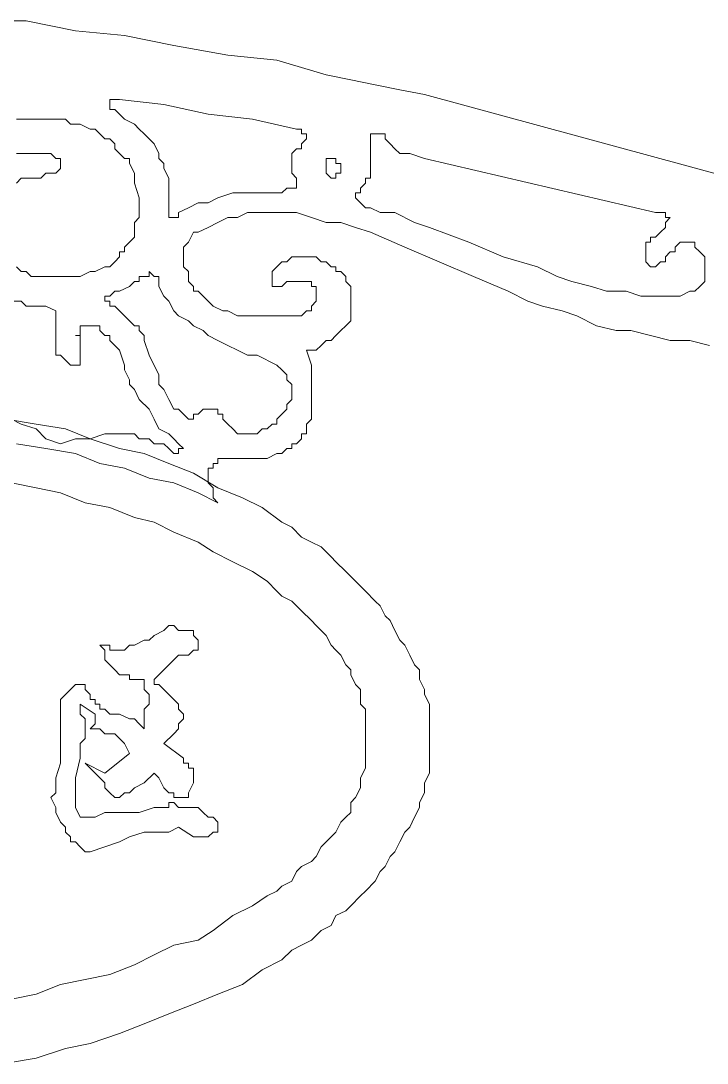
# Model space of a CAD drawing. Extents: x -66030 to 95157, y -13132 to 45879.
# Drawn here: x -1031 to -486, y 8420 to 9248 of the extents above; entities that cross this region are included whole.
import ezdxf

# ---------------------------------------------------------------- set-up
doc = ezdxf.new("R2010")
doc.units = 0
doc.header["$LTSCALE"] = 100
doc.header["$MEASUREMENT"] = 0
doc.layers.get('0').update_dxf_attribs({"linetype": 'CONTINUOUS'})

msp = doc.modelspace()

# ---------------------------------------------------------------- linework, layer by layer
at = {"lineweight": 0}
for points in [[(-1050.38, 9248.5), (-1026.95, 9248.5), (-987.89, 9240.69), (-948.83, 9236.78), (-909.77, 9228.97), (-866.8, 9221.16), (-827.74, 9217.25), (-788.68, 9205.53), (-769.16, 9201.63), (-749.63, 9197.72), (-730.1, 9193.81), (-710.57, 9189.91), (-351.22, 9092.26)], [(-1034.76, 9170.38), (-1026.95, 9170.38), (-1019.14, 9170.38), (-1015.23, 9170.38), (-1007.42, 9170.38), (-1003.51, 9170.38), (-995.7, 9170.38), (-991.8, 9166.47), (-987.89, 9166.47), (-983.98, 9166.47), (-976.17, 9162.57), (-972.27, 9162.57), (-968.36, 9158.66), (-964.45, 9154.75), (-960.55, 9154.75), (-956.64, 9150.85), (-956.64, 9146.94), (-952.74, 9143.04), (-948.83, 9139.13), (-944.92, 9139.13), (-944.92, 9135.22), (-941.02, 9127.41), (-941.02, 9119.6), (-937.11, 9107.88), (-937.11, 9100.07), (-937.11, 9096.16), (-937.11, 9092.26), (-941.02, 9088.35), (-941.02, 9084.45), (-941.02, 9080.54), (-941.02, 9076.63), (-944.92, 9072.73), (-944.92, 9072.73), (-948.83, 9068.82), (-948.83, 9064.92), (-952.74, 9064.92), (-952.74, 9061.01), (-956.64, 9057.1), (-956.64, 9057.1), (-960.55, 9053.2), (-964.45, 9053.2), (-972.27, 9049.29), (-976.17, 9049.29), (-983.98, 9045.39), (-991.8, 9045.39), (-1003.51, 9045.39), (-1007.42, 9045.39), (-1011.33, 9045.39), (-1019.14, 9045.39), (-1023.04, 9045.39), (-1026.95, 9049.29), (-1030.85, 9049.29), (-1034.76, 9053.2)], [(-1034.76, 9119.6), (-1030.85, 9123.51), (-1026.95, 9123.51), (-1023.04, 9123.51), (-1015.23, 9123.51), (-1011.33, 9127.41), (-1007.42, 9127.41), (-1003.51, 9127.41), (-999.61, 9131.32), (-999.61, 9131.32), (-999.61, 9131.32), (-999.61, 9135.22), (-999.61, 9135.22), (-999.61, 9135.22), (-999.61, 9139.13), (-1003.51, 9139.13), (-1007.42, 9143.04), (-1007.42, 9143.04), (-1011.33, 9143.04), (-1015.23, 9143.04), (-1019.14, 9143.04), (-1023.04, 9143.04), (-1030.85, 9143.04), (-1034.76, 9143.04)], [(-484.02, 8990.7), (-499.64, 8994.61), (-515.27, 8994.61), (-530.89, 8998.52), (-546.51, 9002.42), (-558.23, 9002.42), (-573.86, 9006.33), (-589.48, 9014.14), (-601.2, 9018.04), (-616.82, 9021.95), (-628.54, 9025.86), (-644.16, 9033.67), (-671.51, 9045.39), (-698.85, 9057.1), (-726.19, 9068.82), (-753.53, 9080.54), (-765.25, 9084.45), (-776.97, 9088.35), (-788.68, 9088.35), (-800.4, 9092.26), (-812.12, 9096.16), (-823.84, 9096.16), (-831.65, 9096.16), (-843.37, 9096.16), (-851.18, 9096.16), (-858.99, 9092.26), (-866.8, 9092.26), (-874.62, 9088.35), (-882.43, 9084.45), (-890.24, 9080.54), (-894.15, 9080.54), (-898.05, 9072.73), (-901.96, 9068.82), (-901.96, 9064.92), (-901.96, 9061.01), (-901.96, 9057.1), (-901.96, 9053.2), (-901.96, 9053.2), (-898.05, 9049.29), (-898.05, 9045.39), (-898.05, 9041.48), (-894.15, 9037.57), (-894.15, 9037.57), (-894.15, 9033.67), (-890.24, 9033.67), (-886.33, 9029.76), (-886.33, 9029.76), (-882.43, 9025.86), (-878.52, 9021.95), (-870.71, 9018.04), (-866.8, 9018.04), (-858.99, 9014.14), (-851.18, 9014.14), (-843.37, 9014.14), (-839.46, 9014.14), (-831.65, 9014.14), (-827.74, 9014.14), (-823.84, 9014.14), (-819.93, 9014.14), (-816.03, 9014.14), (-812.12, 9014.14), (-808.21, 9014.14), (-804.31, 9018.04), (-804.31, 9018.04), (-800.4, 9018.04), (-800.4, 9021.95), (-800.4, 9021.95), (-796.5, 9025.86), (-796.5, 9025.86), (-796.5, 9025.86), (-796.5, 9029.76), (-796.5, 9029.76), (-796.5, 9033.67), (-796.5, 9033.67), (-796.5, 9033.67), (-796.5, 9037.57), (-800.4, 9037.57), (-800.4, 9037.57), (-800.4, 9041.48), (-804.31, 9041.48), (-804.31, 9041.48), (-808.21, 9041.48), (-808.21, 9041.48), (-812.12, 9041.48), (-816.03, 9041.48), (-819.93, 9041.48), (-819.93, 9041.48), (-823.84, 9037.57), (-827.74, 9037.57), (-827.74, 9037.57), (-831.65, 9037.57), (-831.65, 9037.57), (-831.65, 9037.57), (-831.65, 9041.48), (-831.65, 9041.48), (-831.65, 9041.48), (-831.65, 9045.39), (-831.65, 9045.39), (-831.65, 9049.29), (-831.65, 9049.29), (-827.74, 9053.2), (-827.74, 9053.2), (-827.74, 9053.2), (-823.84, 9057.1), (-819.93, 9057.1), (-816.03, 9061.01), (-812.12, 9061.01), (-808.21, 9061.01), (-804.31, 9061.01), (-800.4, 9061.01), (-796.5, 9061.01), (-792.59, 9057.1), (-788.68, 9057.1), (-784.78, 9053.2), (-780.87, 9053.2), (-780.87, 9049.29), (-776.97, 9049.29), (-773.06, 9045.39), (-773.06, 9041.48), (-769.16, 9037.57), (-769.16, 9033.67), (-769.16, 9029.76), (-769.16, 9025.86), (-769.16, 9021.95), (-769.16, 9018.04), (-769.16, 9018.04), (-769.16, 9014.14), (-769.16, 9010.23), (-773.06, 9006.33), (-776.97, 9002.42), (-780.87, 8998.52), (-784.78, 8994.61), (-788.68, 8994.61), (-792.59, 8990.7), (-796.5, 8986.8), (-804.31, 8986.8), (-800.4, 8975.08), (-800.4, 8963.36), (-800.4, 8955.55), (-800.4, 8943.83), (-800.4, 8939.93), (-800.4, 8936.02), (-800.4, 8932.11), (-800.4, 8932.11), (-804.31, 8928.21), (-804.31, 8924.3), (-804.31, 8920.4), (-808.21, 8920.4), (-808.21, 8916.49), (-808.21, 8916.49), (-812.12, 8912.58), (-816.03, 8912.58), (-816.03, 8908.68), (-819.93, 8908.68), (-823.84, 8904.77), (-827.74, 8904.77), (-835.56, 8900.87), (-843.37, 8900.87), (-847.27, 8900.87), (-855.09, 8900.87), (-858.99, 8900.87), (-866.8, 8900.87), (-870.71, 8900.87), (-874.62, 8900.87), (-874.62, 8896.96), (-878.52, 8896.96), (-878.52, 8896.96), (-878.52, 8893.05), (-882.43, 8893.05), (-882.43, 8889.15), (-882.43, 8885.24), (-882.43, 8881.34), (-878.52, 8877.43), (-878.52, 8869.62), (-874.62, 8865.71), (-890.24, 8873.52), (-909.77, 8881.34), (-929.3, 8885.24), (-948.83, 8893.05), (-968.36, 8896.96), (-987.89, 8904.77), (-1011.33, 8908.68), (-1034.76, 8912.58)], [(-1038.67, 9025.86), (-1030.85, 9025.86), (-1026.95, 9021.95), (-1019.14, 9021.95), (-1011.33, 9021.95), (-1003.51, 9018.04), (-1003.51, 9018.04), (-1003.51, 9014.14), (-1003.51, 9014.14), (-1003.51, 9010.23), (-1003.51, 9006.33), (-1003.51, 8998.52), (-1003.51, 8994.61), (-1003.51, 8990.7), (-1003.51, 8990.7), (-1003.51, 8986.8), (-1003.51, 8986.8), (-1003.51, 8982.89), (-999.61, 8982.89), (-995.7, 8978.99), (-991.8, 8975.08), (-987.89, 8975.08), (-987.89, 8975.08), (-987.89, 8975.08), (-983.98, 8975.08), (-983.98, 8978.99), (-983.98, 8978.99), (-983.98, 8982.89), (-983.98, 8986.8), (-983.98, 8986.8), (-983.98, 8994.61), (-983.98, 8998.52), (-987.89, 8998.52), (-983.98, 8998.52), (-983.98, 9002.42), (-983.98, 9006.33), (-980.08, 9006.33), (-980.08, 9006.33), (-980.08, 9006.33), (-976.17, 9006.33), (-976.17, 9006.33), (-972.27, 9006.33), (-972.27, 9006.33), (-968.36, 9006.33), (-968.36, 9002.42), (-964.45, 8998.52), (-960.55, 8998.52), (-960.55, 8994.61), (-956.64, 8990.7), (-952.74, 8986.8), (-948.83, 8975.08), (-948.83, 8971.17), (-944.92, 8963.36), (-944.92, 8959.46), (-941.02, 8955.55), (-937.11, 8947.74), (-929.3, 8939.93), (-925.39, 8932.11), (-921.49, 8924.3), (-913.68, 8920.4), (-909.77, 8916.49), (-905.86, 8912.58), (-905.86, 8912.58), (-901.96, 8908.68), (-901.96, 8908.68), (-901.96, 8908.68), (-905.86, 8908.68), (-905.86, 8904.77), (-905.86, 8904.77), (-909.77, 8904.77), (-913.68, 8908.68), (-917.58, 8912.58), (-925.39, 8912.58), (-929.3, 8916.49), (-937.11, 8916.49), (-941.02, 8920.4), (-944.92, 8920.4), (-952.74, 8920.4), (-956.64, 8920.4), (-964.45, 8920.4), (-976.17, 8916.49), (-987.89, 8916.49), (-999.61, 8912.58), (-1011.33, 8916.49), (-1019.14, 8924.3), (-1030.85, 8928.21), (-1038.67, 8932.11)], [(-1042.57, 8932.11), (-1019.14, 8928.21), (-995.7, 8924.3), (-976.17, 8916.49), (-952.74, 8908.68), (-933.21, 8904.77), (-913.68, 8896.96), (-894.15, 8889.15), (-874.62, 8877.43), (-855.09, 8869.62), (-839.46, 8861.81), (-823.84, 8850.09), (-816.03, 8846.18), (-808.21, 8838.37), (-800.4, 8834.46), (-792.59, 8830.56), (-784.78, 8822.75), (-780.87, 8818.84), (-773.06, 8811.03), (-769.16, 8807.12), (-761.34, 8799.31), (-757.44, 8795.4), (-749.63, 8787.59), (-745.72, 8783.69), (-741.81, 8775.87), (-737.91, 8771.97), (-734, 8764.16), (-730.1, 8756.35), (-726.19, 8752.44), (-722.28, 8744.63), (-718.38, 8736.82), (-714.47, 8732.91), (-714.47, 8725.1), (-710.57, 8717.29), (-710.57, 8713.38), (-706.66, 8705.57), (-706.66, 8697.76), (-706.66, 8689.94), (-706.66, 8686.04), (-706.66, 8678.23), (-706.66, 8670.41), (-706.66, 8662.6), (-706.66, 8654.79), (-706.66, 8650.88), (-710.57, 8643.07), (-710.57, 8635.26), (-714.47, 8627.45), (-714.47, 8623.54), (-718.38, 8615.73), (-722.28, 8607.92), (-726.19, 8604.01), (-730.1, 8596.2), (-734, 8588.39), (-737.91, 8584.48), (-741.81, 8576.67), (-745.72, 8572.76), (-749.63, 8564.95), (-757.44, 8557.14), (-761.34, 8553.23), (-769.16, 8545.42), (-773.06, 8541.52), (-780.87, 8537.61), (-784.78, 8529.8), (-792.59, 8525.89), (-800.4, 8518.08), (-808.21, 8514.18), (-816.03, 8510.27), (-823.84, 8502.46), (-839.46, 8494.65), (-855.09, 8482.93), (-874.62, 8475.12), (-894.15, 8467.3), (-913.68, 8459.49), (-933.21, 8451.68), (-952.74, 8443.87), (-976.17, 8436.06), (-995.7, 8432.15), (-1019.14, 8424.34), (-1042.57, 8420.43)], [(-1038.67, 8881.34), (-1019.14, 8877.43), (-999.61, 8873.52), (-980.08, 8865.71), (-960.55, 8861.81), (-941.02, 8853.99), (-925.39, 8850.09), (-909.77, 8842.28), (-890.24, 8834.46), (-878.52, 8826.65), (-862.9, 8818.84), (-847.27, 8811.03), (-835.56, 8803.22), (-827.74, 8795.4), (-823.84, 8791.5), (-816.03, 8787.59), (-812.12, 8783.69), (-808.21, 8779.78), (-800.4, 8771.97), (-796.5, 8768.06), (-792.59, 8764.16), (-788.68, 8760.25), (-784.78, 8752.44), (-780.87, 8748.53), (-776.97, 8744.63), (-773.06, 8736.82), (-769.16, 8732.91), (-769.16, 8729), (-765.25, 8721.19), (-761.34, 8717.29), (-761.34, 8709.47), (-761.34, 8705.57), (-757.44, 8701.66), (-757.44, 8693.85), (-757.44, 8689.94), (-757.44, 8682.13), (-757.44, 8678.23), (-757.44, 8670.41), (-757.44, 8666.51), (-757.44, 8658.7), (-757.44, 8654.79), (-761.34, 8646.98), (-761.34, 8643.07), (-761.34, 8639.17), (-765.25, 8631.35), (-769.16, 8627.45), (-769.16, 8619.64), (-773.06, 8615.73), (-776.97, 8611.82), (-780.87, 8604.01), (-784.78, 8600.11), (-788.68, 8596.2), (-792.59, 8592.29), (-796.5, 8584.48), (-800.4, 8580.58), (-808.21, 8576.67), (-812.12, 8572.76), (-816.03, 8564.95), (-823.84, 8561.05), (-827.74, 8557.14), (-835.56, 8553.23), (-847.27, 8545.42), (-862.9, 8537.61), (-878.52, 8525.89), (-890.24, 8518.08), (-909.77, 8514.18), (-925.39, 8506.36), (-941.02, 8498.55), (-960.55, 8490.74), (-980.08, 8486.83), (-999.61, 8482.93), (-1019.14, 8475.12), (-1038.67, 8471.21)], [(-1038.67, 8881.34), (-1019.14, 8877.43), (-999.61, 8873.52), (-980.08, 8865.71), (-960.55, 8861.81), (-941.02, 8853.99), (-925.39, 8850.09), (-909.77, 8842.28), (-890.24, 8834.46), (-878.52, 8826.65), (-862.9, 8818.84), (-847.27, 8811.03), (-835.56, 8803.22), (-827.74, 8795.4), (-823.84, 8791.5), (-816.03, 8787.59), (-812.12, 8783.69), (-808.21, 8779.78), (-800.4, 8771.97), (-796.5, 8768.06), (-792.59, 8764.16), (-788.68, 8760.25), (-784.78, 8752.44), (-780.87, 8748.53), (-776.97, 8744.63), (-773.06, 8736.82), (-769.16, 8732.91), (-769.16, 8729), (-765.25, 8721.19), (-761.34, 8717.29), (-761.34, 8709.47), (-761.34, 8705.57), (-757.44, 8701.66), (-757.44, 8693.85), (-757.44, 8689.94), (-757.44, 8682.13), (-757.44, 8678.23), (-757.44, 8670.41), (-757.44, 8666.51), (-757.44, 8658.7), (-757.44, 8654.79), (-761.34, 8646.98), (-761.34, 8643.07), (-761.34, 8639.17), (-765.25, 8631.35), (-769.16, 8627.45), (-769.16, 8619.64), (-773.06, 8615.73), (-776.97, 8611.82), (-780.87, 8604.01), (-784.78, 8600.11), (-788.68, 8596.2), (-792.59, 8592.29), (-796.5, 8584.48), (-800.4, 8580.58), (-808.21, 8576.67), (-812.12, 8572.76), (-816.03, 8564.95), (-823.84, 8561.05), (-827.74, 8557.14), (-835.56, 8553.23), (-847.27, 8545.42), (-862.9, 8537.61), (-878.52, 8525.89), (-890.24, 8518.08), (-909.77, 8514.18), (-925.39, 8506.36), (-941.02, 8498.55), (-960.55, 8490.74), (-980.08, 8486.83), (-999.61, 8482.93), (-1019.14, 8475.12), (-1038.67, 8471.21)]]:
    msp.add_lwpolyline(points, dxfattribs=at)
for points in [[(-956.64, 9178.19), (-960.55, 9178.19), (-960.55, 9182.1), (-960.55, 9182.1), (-960.55, 9182.1), (-960.55, 9182.1), (-960.55, 9182.1), (-960.55, 9186), (-956.64, 9186), (-956.64, 9186), (-952.74, 9186), (-917.58, 9182.1), (-882.43, 9174.28), (-847.27, 9170.38), (-812.12, 9162.57), (-808.21, 9162.57), (-808.21, 9158.66), (-804.31, 9158.66), (-804.31, 9158.66), (-804.31, 9154.75), (-804.31, 9154.75), (-808.21, 9150.85), (-808.21, 9146.94), (-812.12, 9146.94), (-816.03, 9143.04), (-816.03, 9139.13), (-816.03, 9135.22), (-816.03, 9131.32), (-816.03, 9127.41), (-812.12, 9123.51), (-812.12, 9123.51), (-812.12, 9119.6), (-812.12, 9115.69), (-816.03, 9115.69), (-816.03, 9115.69), (-816.03, 9115.69), (-819.93, 9115.69), (-823.84, 9111.79), (-823.84, 9111.79), (-839.46, 9111.79), (-851.18, 9111.79), (-862.9, 9111.79), (-874.62, 9107.88), (-882.43, 9103.98), (-890.24, 9103.98), (-898.05, 9100.07), (-905.86, 9096.16), (-905.86, 9092.26), (-909.77, 9092.26), (-909.77, 9092.26), (-909.77, 9092.26), (-913.68, 9092.26), (-913.68, 9092.26), (-913.68, 9092.26), (-913.68, 9092.26), (-913.68, 9092.26), (-913.68, 9096.16), (-913.68, 9103.98), (-913.68, 9107.88), (-913.68, 9115.69), (-913.68, 9119.6), (-913.68, 9123.51), (-917.58, 9131.32), (-917.58, 9135.22), (-921.49, 9139.13), (-921.49, 9143.04), (-925.39, 9150.85), (-929.3, 9154.75), (-933.21, 9158.66), (-937.11, 9162.57), (-941.02, 9166.47), (-948.83, 9170.38), (-952.74, 9174.28), (-956.64, 9178.19)], [(-753.53, 9150.85), (-753.53, 9154.75), (-753.53, 9158.66), (-749.63, 9158.66), (-749.63, 9158.66), (-745.72, 9158.66), (-745.72, 9158.66), (-741.81, 9158.66), (-741.81, 9154.75), (-741.81, 9154.75), (-737.91, 9150.85), (-737.91, 9150.85), (-737.91, 9150.85), (-734, 9146.94), (-730.1, 9143.04), (-726.19, 9143.04), (-722.28, 9143.04), (-710.57, 9139.13), (-526.99, 9096.16), (-523.08, 9096.16), (-523.08, 9096.16), (-519.17, 9096.16), (-519.17, 9092.26), (-519.17, 9092.26), (-515.27, 9092.26), (-519.17, 9088.35), (-519.17, 9088.35), (-519.17, 9084.45), (-523.08, 9080.54), (-526.99, 9076.63), (-530.89, 9076.63), (-530.89, 9072.73), (-534.8, 9072.73), (-534.8, 9068.82), (-534.8, 9064.92), (-534.8, 9064.92), (-534.8, 9061.01), (-534.8, 9057.1), (-534.8, 9057.1), (-534.8, 9057.1), (-530.89, 9053.2), (-530.89, 9053.2), (-530.89, 9053.2), (-526.99, 9053.2), (-526.99, 9053.2), (-523.08, 9057.1), (-523.08, 9057.1), (-519.17, 9057.1), (-519.17, 9061.01), (-515.27, 9064.92), (-511.36, 9064.92), (-511.36, 9068.82), (-507.46, 9072.73), (-503.55, 9072.73), (-503.55, 9072.73), (-499.64, 9072.73), (-499.64, 9072.73), (-499.64, 9072.73), (-495.74, 9072.73), (-495.74, 9072.73), (-495.74, 9068.82), (-491.83, 9064.92), (-487.93, 9061.01), (-487.93, 9057.1), (-487.93, 9053.2), (-487.93, 9049.29), (-487.93, 9045.39), (-487.93, 9041.48), (-487.93, 9041.48), (-491.83, 9037.57), (-491.83, 9037.57), (-495.74, 9033.67), (-499.64, 9033.67), (-499.64, 9033.67), (-507.46, 9029.76), (-515.27, 9029.76), (-523.08, 9029.76), (-526.99, 9029.76), (-534.8, 9029.76), (-538.7, 9029.76), (-550.42, 9033.67), (-566.04, 9033.67), (-577.76, 9037.57), (-593.39, 9041.48), (-605.1, 9045.39), (-620.73, 9053.2), (-648.07, 9061.01), (-675.41, 9072.73), (-706.66, 9084.45), (-718.38, 9088.35), (-734, 9096.16), (-741.81, 9096.16), (-745.72, 9096.16), (-753.53, 9100.07), (-757.44, 9100.07), (-761.34, 9103.98), (-761.34, 9103.98), (-761.34, 9103.98), (-765.25, 9107.88), (-765.25, 9107.88), (-765.25, 9111.79), (-761.34, 9111.79), (-761.34, 9111.79), (-761.34, 9115.69), (-757.44, 9119.6), (-757.44, 9119.6), (-757.44, 9123.51), (-753.53, 9123.51), (-753.53, 9127.41), (-753.53, 9131.32), (-753.53, 9135.22), (-753.53, 9143.04), (-753.53, 9150.85)], [(-784.78, 9139.13), (-780.87, 9139.13), (-780.87, 9139.13), (-780.87, 9139.13), (-780.87, 9135.22), (-776.97, 9135.22), (-776.97, 9135.22), (-776.97, 9131.32), (-776.97, 9131.32), (-776.97, 9131.32), (-776.97, 9127.41), (-776.97, 9127.41), (-780.87, 9127.41), (-780.87, 9127.41), (-780.87, 9123.51), (-780.87, 9123.51), (-784.78, 9123.51), (-784.78, 9123.51), (-784.78, 9123.51), (-788.68, 9127.41), (-788.68, 9127.41), (-788.68, 9127.41), (-788.68, 9127.41), (-788.68, 9131.32), (-788.68, 9131.32), (-788.68, 9131.32), (-788.68, 9135.22), (-788.68, 9135.22), (-788.68, 9135.22), (-788.68, 9139.13), (-784.78, 9139.13), (-784.78, 9139.13), (-784.78, 9139.13)], [(-956.64, 9033.67), (-952.74, 9033.67), (-944.92, 9037.57), (-944.92, 9037.57), (-941.02, 9041.48), (-937.11, 9041.48), (-937.11, 9045.39), (-933.21, 9045.39), (-929.3, 9045.39), (-929.3, 9049.29), (-925.39, 9045.39), (-925.39, 9045.39), (-925.39, 9045.39), (-921.49, 9045.39), (-921.49, 9041.48), (-921.49, 9037.57), (-917.58, 9029.76), (-913.68, 9025.86), (-909.77, 9018.04), (-905.86, 9014.14), (-898.05, 9010.23), (-894.15, 9006.33), (-886.33, 9002.42), (-882.43, 8998.52), (-874.62, 8994.61), (-866.8, 8990.7), (-858.99, 8986.8), (-851.18, 8982.89), (-843.37, 8982.89), (-827.74, 8975.08), (-823.84, 8971.17), (-823.84, 8971.17), (-819.93, 8967.27), (-819.93, 8963.36), (-816.03, 8959.46), (-816.03, 8959.46), (-816.03, 8955.55), (-816.03, 8951.64), (-816.03, 8947.74), (-819.93, 8943.83), (-819.93, 8943.83), (-819.93, 8939.93), (-823.84, 8936.02), (-823.84, 8936.02), (-827.74, 8932.11), (-827.74, 8928.21), (-831.65, 8928.21), (-835.56, 8924.3), (-835.56, 8924.3), (-839.46, 8924.3), (-843.37, 8920.4), (-847.27, 8920.4), (-847.27, 8920.4), (-851.18, 8920.4), (-855.09, 8920.4), (-855.09, 8920.4), (-858.99, 8920.4), (-862.9, 8924.3), (-862.9, 8924.3), (-866.8, 8928.21), (-870.71, 8932.11), (-870.71, 8936.02), (-874.62, 8936.02), (-874.62, 8939.93), (-878.52, 8939.93), (-878.52, 8939.93), (-882.43, 8939.93), (-886.33, 8939.93), (-886.33, 8939.93), (-890.24, 8936.02), (-894.15, 8936.02), (-894.15, 8932.11), (-898.05, 8932.11), (-898.05, 8932.11), (-901.96, 8936.02), (-901.96, 8936.02), (-905.86, 8939.93), (-909.77, 8939.93), (-913.68, 8947.74), (-917.58, 8955.55), (-921.49, 8959.46), (-921.49, 8967.27), (-929.3, 8982.89), (-933.21, 8994.61), (-933.21, 8998.52), (-933.21, 8998.52), (-937.11, 9002.42), (-937.11, 9006.33), (-941.02, 9006.33), (-944.92, 9010.23), (-948.83, 9014.14), (-952.74, 9018.04), (-956.64, 9021.95), (-960.55, 9021.95), (-960.55, 9025.86), (-964.45, 9025.86), (-964.45, 9025.86), (-964.45, 9029.76), (-964.45, 9029.76), (-964.45, 9029.76), (-960.55, 9029.76), (-960.55, 9029.76), (-956.64, 9033.67)], [(-874.62, 8611.82), (-874.62, 8607.92), (-874.62, 8604.01), (-878.52, 8604.01), (-878.52, 8604.01), (-882.43, 8600.11), (-882.43, 8600.11), (-886.33, 8600.11), (-890.24, 8600.11), (-890.24, 8600.11), (-894.15, 8600.11), (-894.15, 8600.11), (-894.15, 8600.11), (-905.86, 8607.92), (-913.68, 8604.01), (-925.39, 8604.01), (-933.21, 8604.01), (-944.92, 8600.11), (-952.74, 8596.2), (-976.17, 8588.39), (-980.08, 8588.39), (-983.98, 8592.29), (-983.98, 8592.29), (-987.89, 8596.2), (-991.8, 8596.2), (-991.8, 8600.11), (-995.7, 8604.01), (-995.7, 8607.92), (-999.61, 8611.82), (-1003.51, 8619.64), (-1003.51, 8623.54), (-1007.42, 8631.35), (-1003.51, 8635.26), (-1003.51, 8639.17), (-1003.51, 8646.98), (-999.61, 8658.7), (-999.61, 8670.41), (-999.61, 8686.04), (-999.61, 8693.85), (-999.61, 8701.66), (-999.61, 8709.47), (-995.7, 8713.38), (-991.8, 8717.29), (-991.8, 8717.29), (-987.89, 8721.19), (-987.89, 8721.19), (-983.98, 8721.19), (-983.98, 8721.19), (-980.08, 8721.19), (-980.08, 8717.29), (-980.08, 8717.29), (-976.17, 8713.38), (-976.17, 8709.47), (-972.27, 8709.47), (-972.27, 8705.57), (-968.36, 8705.57), (-968.36, 8701.66), (-964.45, 8701.66), (-964.45, 8701.66), (-960.55, 8697.76), (-956.64, 8697.76), (-956.64, 8697.76), (-952.74, 8697.76), (-944.92, 8693.85), (-941.02, 8693.85), (-937.11, 8689.94), (-933.21, 8686.04), (-933.21, 8693.85), (-933.21, 8697.76), (-933.21, 8701.66), (-929.3, 8705.57), (-929.3, 8709.47), (-929.3, 8713.38), (-933.21, 8717.29), (-933.21, 8725.1), (-937.11, 8725.1), (-941.02, 8725.1), (-941.02, 8725.1), (-944.92, 8725.1), (-944.92, 8729), (-948.83, 8729), (-952.74, 8729), (-952.74, 8729), (-956.64, 8732.91), (-956.64, 8732.91), (-960.55, 8736.82), (-964.45, 8740.72), (-964.45, 8748.53), (-968.36, 8752.44), (-964.45, 8752.44), (-960.55, 8752.44), (-960.55, 8748.53), (-956.64, 8748.53), (-948.83, 8748.53), (-944.92, 8752.44), (-941.02, 8752.44), (-933.21, 8756.35), (-929.3, 8756.35), (-925.39, 8760.25), (-917.58, 8764.16), (-913.68, 8768.06), (-909.77, 8768.06), (-905.86, 8764.16), (-901.96, 8764.16), (-898.05, 8764.16), (-894.15, 8764.16), (-894.15, 8760.25), (-894.15, 8760.25), (-890.24, 8756.35), (-890.24, 8756.35), (-890.24, 8756.35), (-890.24, 8752.44), (-890.24, 8752.44), (-890.24, 8748.53), (-894.15, 8748.53), (-898.05, 8744.63), (-898.05, 8744.63), (-901.96, 8744.63), (-905.86, 8744.63), (-909.77, 8740.72), (-909.77, 8740.72), (-909.77, 8740.72), (-913.68, 8736.82), (-917.58, 8732.91), (-921.49, 8729), (-921.49, 8729), (-925.39, 8725.1), (-925.39, 8721.19), (-921.49, 8721.19), (-917.58, 8717.29), (-913.68, 8713.38), (-909.77, 8709.47), (-905.86, 8705.57), (-905.86, 8701.66), (-901.96, 8697.76), (-901.96, 8697.76), (-901.96, 8693.85), (-901.96, 8693.85), (-905.86, 8689.94), (-905.86, 8686.04), (-909.77, 8682.13), (-917.58, 8674.32), (-901.96, 8662.6), (-901.96, 8658.7), (-898.05, 8658.7), (-898.05, 8658.7), (-898.05, 8654.79), (-894.15, 8654.79), (-894.15, 8650.88), (-894.15, 8650.88), (-894.15, 8646.98), (-894.15, 8643.07), (-898.05, 8635.26), (-898.05, 8635.26), (-898.05, 8631.35), (-901.96, 8631.35), (-901.96, 8631.35), (-905.86, 8631.35), (-905.86, 8631.35), (-909.77, 8631.35), (-909.77, 8631.35), (-909.77, 8635.26), (-913.68, 8635.26), (-913.68, 8635.26), (-917.58, 8639.17), (-921.49, 8646.98), (-925.39, 8650.88), (-925.39, 8650.88), (-933.21, 8643.07), (-941.02, 8639.17), (-944.92, 8635.26), (-948.83, 8635.26), (-952.74, 8631.35), (-952.74, 8631.35), (-956.64, 8631.35), (-960.55, 8635.26), (-964.45, 8639.17), (-964.45, 8643.07), (-968.36, 8646.98), (-972.27, 8650.88), (-976.17, 8654.79), (-980.08, 8658.7), (-964.45, 8650.88), (-944.92, 8666.51), (-948.83, 8674.32), (-948.83, 8674.32), (-952.74, 8678.23), (-952.74, 8678.23), (-956.64, 8682.13), (-960.55, 8682.13), (-960.55, 8682.13), (-964.45, 8682.13), (-968.36, 8686.04), (-968.36, 8686.04), (-972.27, 8686.04), (-976.17, 8686.04), (-972.27, 8689.94), (-972.27, 8693.85), (-972.27, 8693.85), (-972.27, 8693.85), (-972.27, 8697.76), (-972.27, 8697.76), (-972.27, 8697.76), (-972.27, 8697.76), (-972.27, 8697.76), (-983.98, 8705.57), (-983.98, 8697.76), (-980.08, 8693.85), (-980.08, 8689.94), (-980.08, 8686.04), (-980.08, 8682.13), (-980.08, 8678.23), (-983.98, 8674.32), (-983.98, 8670.41), (-983.98, 8666.51), (-983.98, 8662.6), (-987.89, 8646.98), (-987.89, 8635.26), (-987.89, 8627.45), (-987.89, 8623.54), (-983.98, 8615.73), (-972.27, 8615.73), (-964.45, 8619.64), (-948.83, 8619.64), (-937.11, 8619.64), (-925.39, 8623.54), (-913.68, 8623.54), (-913.68, 8623.54), (-913.68, 8623.54), (-913.68, 8623.54), (-913.68, 8627.45), (-909.77, 8627.45), (-909.77, 8627.45), (-905.86, 8623.54), (-901.96, 8623.54), (-901.96, 8623.54), (-898.05, 8623.54), (-890.24, 8623.54), (-886.33, 8619.64), (-882.43, 8615.73), (-878.52, 8615.73), (-878.52, 8615.73), (-874.62, 8611.82), (-874.62, 8611.82)]]:
    msp.add_lwpolyline(points, close=True, dxfattribs=at)

doc.saveas('drawing.dxf')
